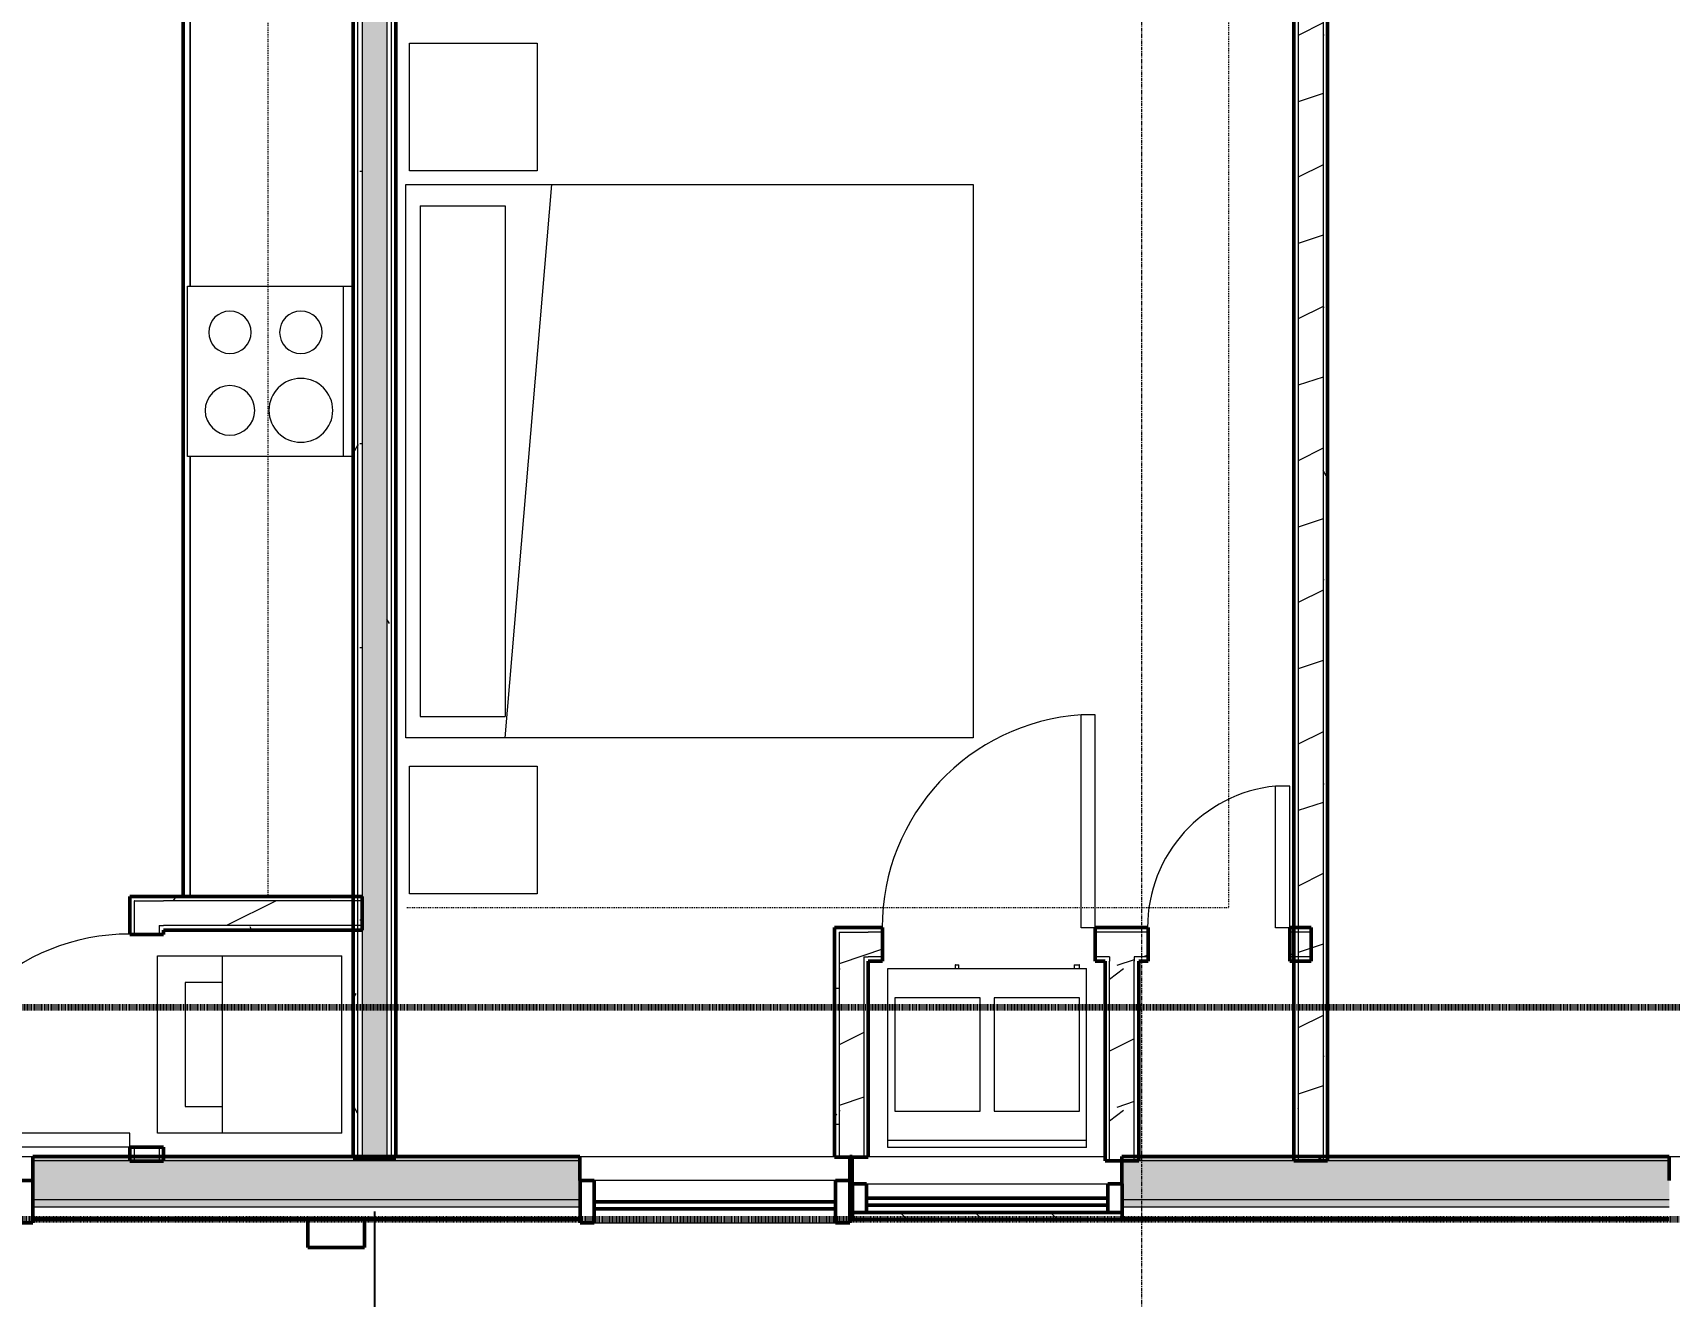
# Model space of a CAD drawing. Extents: x -4294 to -464, y 9706 to 12475.
# Drawn here: x -2983.7 to -2752.9, y 9969.4 to 10147.5 of the extents above; entities that cross this region are included whole.
import ezdxf

# ---------------------------------------------------------------- set-up
doc = ezdxf.new("R2010")
doc.units = 0
for name, pattern in [('Dash', [0.25, 0.125, -0.125]), ('Dash 1_16_', [0.125, 0.0625, -0.0625]), ('Grid Line 1_2_', [0.875, 0.5, -0.125, 0.125, -0.125])]:
    doc.linetypes.add(name, pattern=pattern)
for name, color, linetype, lineweight in [('0-1', 7, 'Continuous', 5), ('0-2', 50, 'Continuous', 13), ('A-ANNO-DIMS', 211, 'Continuous', 9), ('A-DOOR-1', 7, 'Continuous', 9), ('A-DOOR-2', 90, 'Continuous', 20), ('A-GENM-1', 250, 'Continuous', 50), ('A-GLAZ-1', 50, 'Continuous', 13), ('A-GLAZ-2', 250, 'Continuous', 50), ('A-GLAZ-3', 151, 'Continuous', 9), ('A-WALL', 113, 'Continuous', 13), ('A-WALL-2', 250, 'Continuous', 50), ('A-WALL-3', 50, 'Continuous', 13), ('A-WALL-PATT-1', 7, 'Continuous', 9), ('A-WALL-PATT-2', 8, 'Continuous', 9), ('A-WALL-PATT-3', 43, 'Continuous', 9), ('A-WALL-PATT-5', 111, 'Continuous', 9), ('C-PROP-LINE-2', 91, 'Dash 1_16_', 140), ('I-FURN-1', 7, 'Continuous', 9), ('I-FURN-HDLN-1', 7, 'Dash', 9), ('I-WALL-1', 2, 'Continuous', 50), ('M-EQPM-1', 7, 'Continuous', 9), ('P-SANR-FIXT-1', 7, 'Continuous', 9), ('Q-CASE-1', 250, 'Continuous', 50), ('Q-CASE-2', 7, 'Continuous', 9), ('Q-CASE-HDLN-1', 7, 'Dash', 9), ('Q-SPCQ-1', 7, 'Continuous', 9), ('S-GRID-1', 1, 'Grid Line 1_2_', 9)]:
    doc.layers.add(name, color=color, linetype=linetype, lineweight=lineweight)
doc.styles.add('Century Gothic_B', font='Gothicb.ttf', dxfattribs={"height": 11.25})
doc.dimstyles.new('OD__1__Tol__', dxfattribs={"dimscale": 12, "dimtxt": 11.746893, "dimasz": 1.25, "dimexe": 0.9375, "dimexo": 0.625, "dimgap": 0.15625, "dimtad": 1, "dimdec": 0, "dimzin": 3, "dimdsep": 46, "dimlunit": 4, "dimtxsty": 'Century Gothic_B', "dimblk1": 'OBLIQUE', "dimblk2": 'OBLIQUE', "dimsah": 1, "dimcen": 0.09, "dimdle": 0.9375, "dimazin": 0, "dimtfac": 1, "dimtdec": 4, "dimtix": 1, "dimtmove": 0, "dimatfit": 3, "dimfxl": 1, "dimtvp": 1, "dimtfill": 1, "dimfrac": 2, "dimtolj": 1, "dimtzin": 0, "dimarcsym": 2})
pattern_1 = [(216.87, (7.997, 19.992), (59.9755286, 39.9843071), [9.996, -89.964]), (206.565, (19.992, 13.994), (-19.991807, -19.992219), [22.352, -22.352]), (198.435, (19.992, 3.998), (-39.983821, -19.991955), [12.644, -50.576])]
pattern_2 = [(0, (0, 0), (38.4, 9.6), [1.584, -27.216, 1.584, -27.216, -153.6]), (0, (0, 0), (38.4, 9.6), [-57.6, 1.584, -56.016, 1.584, -27.216, -67.2]), (0, (0, 0), (38.4, 9.6), [-144, 1.584, -17.616, 1.584, -46.416]), (120, (14.4, 4.8), (-27.513844, 28.4553755), [1.584, -27.216, 1.584, -27.216, -153.6]), (120, (14.4, 4.8), (-27.513844, 28.4553755), [-57.6, 1.584, -56.016, 1.584, -27.216, -67.2]), (120, (14.4, 4.8), (-27.513844, 28.4553755), [-144, 1.584, -17.616, 1.584, -46.416]), (240, (19.2, 24), (-10.886156, -38.0553755), [1.584, -27.216, 1.584, -27.216, -153.6]), (240, (19.2, 24), (-10.886156, -38.0553755), [-57.6, 1.584, -56.016, 1.584, -27.216, -67.2]), (240, (19.2, 24), (-10.886156, -38.0553755), [-144, 1.584, -17.616, 1.584, -46.416])]

# ---------------------------------------------------------------- blocks, each defined once
blk = doc.blocks.new('Range - 24_ x 24_-V43-FLOOR PLAN - 2ND FLOOR')
at = {"layer": 'Q-SPCQ-1'}
for p, q in [((0, 0), (24, 0)), ((0, -23.37), (0, 0)), ((24, 0), (24, -23.37)), ((0, -22), (24, -22))]:
    blk.add_line(p, q, dxfattribs=at)
for centre, radius, start, end in [((6.5, -6), 3.5, 360, 180), ((17.5, -6), 3, 360, 180), ((6.5, -6), 3.5, 180, 0), ((17.5, -6), 3, 180, 0), ((6.5, -16), 4.5, 360, 180), ((17.5, -16), 3, 360, 180), ((6.5, -16), 4.5, 180, 0), ((17.5, -16), 3, 180, 0)]:
    blk.add_arc(centre, radius, start, end, dxfattribs=at)
blk = doc.blocks.new('OD_CW_Base Cabinet - OD_CW_Base Cabinet-1965008-FLOOR PLAN - 2ND FLOOR')
at = {"layer": 'Q-CASE-1'}
for p, q in [((0.74, 24), (0.74, 0)), ((0.74, 0), (133.01, 0))]:
    blk.add_line(p, q, dxfattribs=at)
at = {"layer": 'Q-CASE-2'}
for p, q in [((0.74, 1), (0.74, 24)), ((0.74, 0), (0.74, 1)), ((0.74, 1), (46.97, 1)), ((46.97, 1), (0.74, 1)), ((133.01, 0), (0.74, 0)), ((70.97, 1), (133.01, 1)), ((133.01, 1), (70.97, 1))]:
    blk.add_line(p, q, dxfattribs=at)
blk = doc.blocks.new('OD_CW_Upper Cabinet - OD_CW_Upper Cabinet-1965009-FLOOR PLAN - 2ND FLOOR')
at = {"layer": 'Q-CASE-HDLN-1'}
for p, q in [((0.74, -24), (0.74, -12)), ((0.74, -12), (157.01, -12)), ((157.01, -12), (157.01, -24)), ((157.01, -24), (0.74, -24))]:
    blk.add_line(p, q, dxfattribs=at)
blk = doc.blocks.new('Single-Flush - 30_ x 80_-1421383-FLOOR PLAN - 2ND FLOOR')
at = {"layer": 'A-DOOR-1'}
blk.add_arc((15, -2.375), 30.067, 180, 266.18593, dxfattribs=at)
at = {"layer": 'A-DOOR-2'}
for p, q in [((13, -2.375), (13, -32.375)), ((15, -2.375), (13, -2.375)), ((15, -2.375), (15, -32.375)), ((15, -32.375), (13, -32.375))]:
    blk.add_line(p, q, dxfattribs=at)
blk = doc.blocks.new('Stacked Washer and Dryer - 26_x25_ - Private-1372850-FLOOR PLAN - 2ND FLOOR')
at = {"layer": 'P-SANR-FIXT-1'}
for p, q in [((0, 12.5), (26, 12.5)), ((0, 12.5), (0, -12.5)), ((16.90625, -12.5), (16.90625, 12.5)), ((26, 12.5), (26, -12.5)), ((22.09375, 8.75), (16.90625, 8.75)), ((22.09375, -8.75), (22.09375, 8.75)), ((16.90625, -8.75), (22.09375, -8.75)), ((26, -12.5), (0, -12.5))]:
    blk.add_line(p, q, dxfattribs=at)
blk = doc.blocks.new('Bed-Standard - King 78_ x 80_-1379907-FLOOR PLAN - 2ND FLOOR')
at = {"layer": 'I-FURN-1'}
for p, q in [((-28.31, 41.8), (49.69, 41.8)), ((-28.31, -38.2), (-28.31, 41.8)), ((49.69, 41.8), (49.69, -38.2)), ((49.69, -24.2), (-28.31, -17.63)), ((-25.31, -24.2), (46.69, -24.2)), ((-25.31, -36.2), (-25.31, -24.2)), ((46.69, -36.2), (46.69, -24.2)), ((-25.31, -36.2), (46.69, -36.2)), ((49.69, -38.2), (-28.31, -38.2))]:
    blk.add_line(p, q, dxfattribs=at)
at = {"layer": 'I-FURN-HDLN-1'}
for p, q in [((-64.31, 77.8), (73.69, 77.8)), ((-64.31, -38.2), (-64.31, 77.8)), ((73.69, 77.8), (73.69, -38.2))]:
    blk.add_line(p, q, dxfattribs=at)
blk = doc.blocks.new('Table-Night Stand - 18_ x 18_ x 24_-1372838-FLOOR PLAN - 2ND FLOOR')
at = {"layer": 'I-FURN-1'}
for p, q in [((0.15, 0), (18.15, 0)), ((0.15, -18), (0.15, 0)), ((18.15, 0), (18.15, -18)), ((18.15, -18), (0.15, -18))]:
    blk.add_line(p, q, dxfattribs=at)
blk = doc.blocks.new('HVAC_SPVU_AlliedAir_MGE4 - HVAC_SPVU_AlliedAir_MGE4-1352620-FLOOR PLAN - 2ND FLOOR')
at = {"layer": 'M-EQPM-1'}
for p, q in [((-14, 13.12), (14, 13.12)), ((-14, 13.12), (-14, 12.12)), ((-14, 12.12), (14, 12.12)), ((-14, 12.12), (-14, -12.13)), ((14, 13.12), (14, 12.12)), ((14, 12.12), (14, -12.13)), ((-1, 8), (-13, 8)), ((-13, 8), (-13, -8)), ((-1, -8), (-1, 8)), ((13, 8), (1, 8)), ((1, 8), (1, -8)), ((13, -8), (13, 8)), ((-13, -8), (-1, -8)), ((1, -8), (13, -8)), ((14, -12.13), (-14, -12.13)), ((-13, -12.13), (-13, -12.63)), ((-12.25, -12.63), (-13, -12.63)), ((-13, -12.63), (-12.99, -12.63)), ((-12.26, -12.63), (-12.25, -12.63)), ((-12.25, -12.63), (-12.25, -12.13)), ((4, -12.13), (4, -12.63)), ((4.5, -12.63), (4, -12.63)), ((4, -12.63), (4.01, -12.63)), ((4.49, -12.63), (4.5, -12.63)), ((4.5, -12.63), (4.5, -12.13))]:
    blk.add_line(p, q, dxfattribs=at)
blk = doc.blocks.new('Single-Flush - 30_ x 80_-1420870-FLOOR PLAN - 2ND FLOOR')
at = {"layer": 'A-DOOR-1'}
blk.add_arc((15, 2.375), 30.067, 93.81407, 180, dxfattribs=at)
at = {"layer": 'A-DOOR-2'}
for p, q in [((13, 2.375), (13, 32.375)), ((15, 32.375), (13, 32.375)), ((15, 2.375), (15, 32.375)), ((15, 2.375), (13, 2.375))]:
    blk.add_line(p, q, dxfattribs=at)
blk = doc.blocks.new('Single-Flush - CLOSET-1720159-FLOOR PLAN - 2ND FLOOR')
at = {"layer": 'A-DOOR-1'}
blk.add_arc((10, 2.37), 20.07, 95.7201, 180, dxfattribs=at)
at = {"layer": 'A-DOOR-2'}
for p, q in [((8, 2.37), (8, 22.34)), ((10, 22.34), (8, 22.34)), ((10, 2.37), (10, 22.34)), ((10, 2.37), (8, 2.37))]:
    blk.add_line(p, q, dxfattribs=at)
blk = doc.blocks.new('CTR - 1st Phase - Unit Layouts_rvt-1-FLOOR PLAN - 2ND FLOOR')
at = {"layer": 'A-WALL-PATT-1'}
h = blk.add_hatch(dxfattribs=at)
h.set_pattern_fill('FP_1', color=256, style=0, pattern_type=2)
h.set_pattern_definition(pattern_2)
h.paths.add_polyline_path([(-2801.12, 9988.44), (-2801.12, 10189.11), (-2801.75, 10189.11), (-2801.75, 9988.44)], flags=0)
h.paths.add_polyline_path([(-2801.75, 10225.11), (-2801.12, 10225.11), (-2801.12, 10289.74), (-2801.75, 10289.74), (-2801.75, 10231.73)], flags=0)
h = blk.add_hatch(dxfattribs=at)
h.set_pattern_fill('FP_1', color=256, style=0, pattern_type=2)
h.set_pattern_definition(pattern_2)
h.paths.add_polyline_path([(-2805.25, 9988.44), (-2805.25, 10189.11), (-2805.87, 10189.11), (-2805.87, 9988.44)], flags=0)
h.paths.add_polyline_path([(-2805.87, 10225.11), (-2805.25, 10225.11), (-2805.25, 10228.74), (-2805.87, 10228.74), (-2805.87, 10228.11)], flags=0)
h.paths.add_polyline_path([(-2805.25, 10232.24), (-2805.25, 10257.49), (-2805.87, 10257.49), (-2805.87, 10232.24)], flags=0)
h.paths.add_polyline_path([(-2805.87, 10260.99), (-2805.25, 10260.99), (-2805.25, 10285.61), (-2805.87, 10285.61), (-2805.87, 10261.61)], flags=0)
h = blk.add_hatch(dxfattribs=at)
h.set_pattern_fill('FP_1', color=256, style=0, pattern_type=2)
h.set_pattern_definition(pattern_2)
h.paths.add_polyline_path([(-2966.11, 10025.12), (-2938.52, 10025.15), (-2938.52, 10025.75), (-2969.4, 10025.75), (-2969.4, 10025.12)], flags=0)
h = blk.add_hatch(dxfattribs=at)
h.set_pattern_fill('FP_1', color=256, style=0, pattern_type=2)
h.set_pattern_definition(pattern_2)
h.paths.add_polyline_path([(-2953.61, 10021), (-2938.52, 10021), (-2938.52, 10021.62), (-2965.28, 10021.62), (-2965.28, 10021), (-2961.52, 10021)], flags=0)
h = blk.add_hatch(dxfattribs=at)
h.set_pattern_fill('FP_1', color=256, style=0, pattern_type=2)
h.set_pattern_definition(pattern_2)
h.paths.add_polyline_path([(-2870.01, 9988.96), (-2870.01, 10021.34), (-2870.64, 10021.34), (-2870.64, 9988.96), (-2870.51, 9988.96)], flags=0)
h = blk.add_hatch(dxfattribs=at)
h.set_pattern_fill('FP_1', color=256, style=0, pattern_type=2)
h.set_pattern_definition(pattern_2)
h.paths.add_polyline_path([(-2866.14, 9988.96), (-2865.89, 9988.96), (-2865.89, 10017.21), (-2866.51, 10017.21), (-2866.51, 9988.96)], flags=0)
h = blk.add_hatch(dxfattribs=at)
h.set_pattern_fill('FP_1', color=256, style=0, pattern_type=2)
h.set_pattern_definition(pattern_2)
h.paths.add_polyline_path([(-2805.87, 10016.59), (-2805.87, 10017.21), (-2806.44, 10017.21), (-2806.44, 10016.59)], flags=0)
h.paths.add_polyline_path([(-2826.44, 10016.59), (-2826.44, 10017.21), (-2828.37, 10017.21), (-2828.37, 10016.59), (-2827.74, 10016.59)], flags=0)
h.paths.add_polyline_path([(-2832.49, 10016.59), (-2831.87, 10016.59), (-2831.87, 10017.21), (-2833.87, 10017.21), (-2833.87, 10016.59), (-2832.83, 10016.59)], flags=0)
h.paths.add_polyline_path([(-2865.77, 10016.59), (-2863.87, 10016.59), (-2863.87, 10017.21), (-2865.89, 10017.21), (-2865.89, 10016.59)], flags=0)
h = blk.add_hatch(dxfattribs=at)
h.set_pattern_fill('FP_1', color=256, style=0, pattern_type=2)
h.set_pattern_definition(pattern_2)
h.paths.add_polyline_path([(-2832.49, 9988.44), (-2831.87, 9988.44), (-2831.87, 10016.59), (-2832.49, 10016.59), (-2832.49, 9989.06)], flags=0)
at = {"layer": 'A-WALL-PATT-2'}
h = blk.add_hatch(dxfattribs=at)
h.set_pattern_fill('FP_2', color=256, style=0, pattern_type=2)
h.set_pattern_definition(pattern_1)
h.paths.add_polyline_path([(-2805.25, 9988.44), (-2801.75, 9988.44), (-2801.75, 10189.11), (-2805.25, 10189.11), (-2805.25, 9996.78)], flags=0)
h.paths.add_polyline_path([(-2805.25, 10225.11), (-2801.75, 10225.11), (-2801.75, 10286.24), (-2805.25, 10286.24), (-2805.25, 10228.74)], flags=0)
h = blk.add_hatch(dxfattribs=at)
h.set_pattern_fill('FP_2', color=256, style=0, pattern_type=2)
h.set_pattern_definition(pattern_1)
h.paths.add_polyline_path([(-2969.4, 9989.06), (-2965.9, 9989.06), (-2965.9, 9990.37), (-2969.4, 9990.37)], flags=0)
h.paths.add_polyline_path([(-2969.4, 10020.37), (-2965.9, 10020.37), (-2965.9, 10025.12), (-2969.4, 10025.12)], flags=0)
h = blk.add_hatch(dxfattribs=at)
h.set_pattern_fill('FP_2', color=256, style=0, pattern_type=2)
h.set_pattern_definition(pattern_1)
h.paths.add_polyline_path([(-2965.9, 10021.62), (-2938.52, 10021.62), (-2938.52, 10025.12), (-2965.9, 10025.12)], flags=0)
h = blk.add_hatch(dxfattribs=at)
h.set_pattern_fill('FP_2', color=256, style=0, pattern_type=2)
h.set_pattern_definition(pattern_1)
h.paths.add_polyline_path([(-2866.51, 9988.96), (-2866.51, 10020.71), (-2870.01, 10020.71), (-2870.01, 9988.96), (-2868.14, 9988.96)], flags=0)
h = blk.add_hatch(dxfattribs=at)
h.set_pattern_fill('FP_2', color=256, style=0, pattern_type=2)
h.set_pattern_definition(pattern_1)
h.paths.add_polyline_path([(-2806.44, 10017.21), (-2805.87, 10017.21), (-2805.87, 10020.71), (-2806.44, 10020.71)], flags=0)
h.paths.add_polyline_path([(-2831.87, 10017.21), (-2826.44, 10017.21), (-2826.44, 10020.71), (-2833.87, 10020.71), (-2833.87, 10017.21)], flags=0)
h.paths.add_polyline_path([(-2863.87, 10017.21), (-2863.87, 10020.71), (-2866.51, 10020.71), (-2866.51, 10017.21), (-2865.89, 10017.21)], flags=0)
h = blk.add_hatch(dxfattribs=at)
h.set_pattern_fill('FP_2', color=256, style=0, pattern_type=2)
h.set_pattern_definition(pattern_1)
h.paths.add_polyline_path([(-2831.87, 9988.44), (-2828.37, 9988.44), (-2828.37, 10017.21), (-2831.87, 10017.21), (-2831.87, 9989.06)], flags=0)
at = {"layer": 'A-WALL-2'}
for p, q in [((-2805.87, 10189.11), (-2805.87, 9988.44)), ((-2801.12, 9988.44), (-2801.12, 10189.11)), ((-2969.4, 10025.75), (-2970.03, 10025.75)), ((-2970.03, 10025.75), (-2970.03, 10020.37)), ((-2965.28, 10025.75), (-2969.4, 10025.75)), ((-2937.27, 10025.75), (-2965.28, 10025.75)), ((-2937.27, 10021), (-2937.27, 10025.75)), ((-2970.03, 10020.37), (-2965.28, 10020.37)), ((-2965.28, 10020.37), (-2965.28, 10021)), ((-2965.28, 10021), (-2937.27, 10021)), ((-2870.01, 10021.34), (-2870.64, 10021.34)), ((-2870.64, 10021.34), (-2870.64, 9988.96)), ((-2865.89, 10021.34), (-2870.01, 10021.34)), ((-2863.87, 10021.34), (-2865.89, 10021.34)), ((-2863.87, 10016.59), (-2863.87, 10021.34)), ((-2826.44, 10021.34), (-2833.87, 10021.34)), ((-2833.87, 10021.34), (-2833.87, 10016.59)), ((-2826.44, 10016.59), (-2826.44, 10021.34)), ((-2803.44, 10021.34), (-2806.44, 10021.34)), ((-2806.44, 10021.34), (-2806.44, 10016.59)), ((-2803.44, 10016.59), (-2803.44, 10021.34)), ((-2865.89, 9988.96), (-2865.89, 10016.59)), ((-2865.89, 10016.59), (-2863.87, 10016.59)), ((-2833.87, 10016.59), (-2832.49, 10016.59)), ((-2832.49, 10016.59), (-2832.49, 9988.44)), ((-2827.74, 10016.59), (-2826.44, 10016.59)), ((-2827.74, 9988.44), (-2827.74, 10016.59)), ((-2806.44, 10016.59), (-2803.44, 10016.59)), ((-2965.28, 9990.37), (-2970.03, 9990.37)), ((-2970.03, 9990.37), (-2970.03, 9988.43)), ((-2965.28, 9988.43), (-2965.28, 9990.37)), ((-2970.03, 9988.43), (-2965.28, 9988.43)), ((-2870.64, 9988.96), (-2865.89, 9988.96)), ((-2832.49, 9988.44), (-2827.74, 9988.44)), ((-2805.87, 9988.44), (-2801.12, 9988.44))]:
    blk.add_line(p, q, dxfattribs=at)
at = {"layer": 'A-WALL-3'}
for p, q in [((-2805.25, 10189.11), (-2805.25, 9988.44)), ((-2801.75, 10189.11), (-2801.75, 9988.44)), ((-2969.4, 10025.12), (-2969.4, 10020.37)), ((-2969.4, 10025.12), (-2965.9, 10025.12)), ((-2965.9, 10025.12), (-2965.28, 10025.12)), ((-2937.27, 10025.12), (-2965.28, 10025.12)), ((-2965.9, 10021.62), (-2965.9, 10020.37)), ((-2965.9, 10021.62), (-2965.28, 10021.62)), ((-2937.27, 10021.62), (-2965.28, 10021.62)), ((-2870.01, 10020.71), (-2870.01, 9988.96)), ((-2870.01, 10020.71), (-2866.51, 10020.71)), ((-2866.51, 10020.71), (-2865.89, 10020.71)), ((-2863.87, 10020.71), (-2865.89, 10020.71)), ((-2826.44, 10020.71), (-2833.87, 10020.71)), ((-2803.44, 10020.71), (-2806.44, 10020.71)), ((-2866.51, 10017.21), (-2866.51, 9988.96)), ((-2866.51, 10017.21), (-2865.89, 10017.21)), ((-2863.87, 10017.21), (-2865.89, 10017.21)), ((-2831.87, 10017.21), (-2833.87, 10017.21)), ((-2831.87, 10017.21), (-2831.87, 10016.59)), ((-2831.87, 9988.44), (-2831.87, 10016.59)), ((-2826.44, 10017.21), (-2828.37, 10017.21)), ((-2828.37, 10017.21), (-2828.37, 10016.59)), ((-2828.37, 9988.44), (-2828.37, 10016.59)), ((-2803.44, 10017.21), (-2806.44, 10017.21)), ((-2969.4, 9990.37), (-2969.4, 9988.43)), ((-2965.9, 9990.37), (-2965.9, 9988.43))]:
    blk.add_line(p, q, dxfattribs=at)
at = {"layer": '0-2'}
for name, p, rotation in [('OD_CW_Upper Cabinet - OD_CW_Upper Cabinet-1965009-FLOOR PLAN - 2ND FLOOR', (-2962.52, 10025.01), 89.99999999998494), ('Bed-Standard - King 78_ x 80_-1379907-FLOOR PLAN - 2ND FLOOR', (-2892.88, 10097.8), 270.0000000000786), ('OD_CW_Base Cabinet - OD_CW_Base Cabinet-1965008-FLOOR PLAN - 2ND FLOOR', (-2962.52, 10158.76), 269.99999999998), ('Table-Night Stand - 18_ x 18_ x 24_-1372838-FLOOR PLAN - 2ND FLOOR', (-2912.59, 10146.19), 270.0000000000786), ('Range - 24_ x 24_-V43-FLOOR PLAN - 2ND FLOOR', (-2961.9, 10087.78), 89.99999999996501), ('Table-Night Stand - 18_ x 18_ x 24_-1372838-FLOOR PLAN - 2ND FLOOR', (-2912.59, 10044.26), 270.0000000000786), ('Single-Flush - 30_ x 80_-1421383-FLOOR PLAN - 2ND FLOOR', (-2967.65, 10005.37), 269.9999999999787), ('Stacked Washer and Dryer - 26_x25_ - Private-1372850-FLOOR PLAN - 2ND FLOOR', (-2940.11, 10004.87), 180), ('HVAC_SPVU_AlliedAir_MGE4 - HVAC_SPVU_AlliedAir_MGE4-1352620-FLOOR PLAN - 2ND FLOOR', (-2849.12, 10003.46), 180)]:
    blk.add_blockref(name, p, dxfattribs=dict(at, rotation=rotation))
for name, p in [('Single-Flush - 30_ x 80_-1420870-FLOOR PLAN - 2ND FLOOR', (-2848.87, 10018.96)), ('Single-Flush - CLOSET-1720159-FLOOR PLAN - 2ND FLOOR', (-2816.44, 10018.96))]:
    blk.add_blockref(name, p, dxfattribs=at)
blk = doc.blocks.new('_THE_ WINDOW _ DOOR - hvac panel - 2nd floor-2113877-FLOOR PLAN - 2ND FLOOR')
at = {"layer": 'A-GLAZ-3'}
h = blk.add_hatch(dxfattribs=at)
h.set_pattern_fill('FP_25', color=256, style=0, pattern_type=2)
h.set_pattern_definition([(315, (-2849.124, 9984.627), (5.303301, 5.303301), [])])
h.paths.add_polyline_path([(-17.0125, 4.4375), (-19.0125, 4.4375), (-19.0125, 3.4375), (19.0125, 3.4375), (19.0125, 4.4375), (-5.777, 4.4375)], flags=0)
at = {"layer": 'A-GLAZ-1'}
blk.add_line((17.0125, -0.5625), (-17.0125, -0.5625), dxfattribs=at)
at = {"layer": 'A-GLAZ-2'}
for p, q in [((19.0125, 4.4375), (-19.0125, 4.4375)), ((-19.0125, 4.4375), (-19.0125, 3.4375)), ((-19.0125, 3.4375), (19.0125, 3.4375)), ((-17.0125, 3.4375), (-19.0125, 3.4375)), ((-19.0125, 3.4375), (-19.0125, -0.5625)), ((-17.0125, -0.5625), (-17.0125, 3.4375)), ((17.0125, 2.4375), (-17.0125, 2.4375)), ((-17.0125, 2.4375), (-17.0125, 1.4375)), ((19.0125, 3.4375), (17.0125, 3.4375)), ((17.0125, 3.4375), (17.0125, -0.5625)), ((17.0125, 1.4375), (17.0125, 2.4375)), ((19.0125, 3.4375), (19.0125, 4.4375)), ((19.0125, -0.5625), (19.0125, 3.4375)), ((-17.0125, 1.4375), (17.0125, 1.4375)), ((-19.0125, -0.5625), (-17.0125, -0.5625)), ((17.0125, -0.5625), (19.0125, -0.5625))]:
    blk.add_line(p, q, dxfattribs=at)
blk = doc.blocks.new('_THE_ WINDOW _ DOOR - Window - 2nd Floor-2113400-FLOOR PLAN - 2ND FLOOR')
at = {"layer": 'A-GLAZ-1'}
for p, q in [((17.0125, 1.0625), (-17.0125, 1.0625)), ((-17.0125, -4.9375), (17.0125, -4.9375))]:
    blk.add_line(p, q, dxfattribs=at)
at = {"layer": 'A-GLAZ-2'}
for p, q in [((-19.0125, -4.9375), (-19.0125, 1.0625)), ((-19.0125, 1.0625), (-17.0125, 1.0625)), ((-17.0125, 1.0625), (-17.0125, -4.9375)), ((17.0125, -4.9375), (17.0125, 1.0625)), ((17.0125, 1.0625), (19.0125, 1.0625)), ((19.0125, 1.0625), (19.0125, -4.9375)), ((-17.0125, -1.9375), (17.0125, -1.9375)), ((-17.0125, -2.9375), (-17.0125, -1.9375)), ((17.0125, -1.9375), (17.0125, -2.9375)), ((17.0125, -2.9375), (-17.0125, -2.9375)), ((-17.0125, -4.9375), (-19.0125, -4.9375)), ((19.0125, -4.9375), (17.0125, -4.9375))]:
    blk.add_line(p, q, dxfattribs=at)
blk = doc.blocks.new('077123 - Manufactured Gutters and Downspouts - 077123 - Manufactured Gutters and Downspouts-2024313-FLOOR PLAN - 2ND FLOOR')
at = {"layer": 'A-GENM-1'}
for p, q in [((-4.27, 4.22), (-4.27, 0.22)), ((3.73, 4.22), (-4.27, 4.22)), ((3.73, 0.22), (3.73, 4.22)), ((-4.27, 0.22), (3.73, 0.22))]:
    blk.add_line(p, q, dxfattribs=at)
blk = doc.blocks.new('CTR - 1st Phase - Shell_rvt-1-FLOOR PLAN - 2ND FLOOR')
at = {"layer": 'A-WALL-PATT-2'}
h = blk.add_hatch(dxfattribs=at)
h.set_pattern_fill('FP_1', color=256, style=0, pattern_type=2)
h.set_pattern_definition(pattern_2)
h.paths.add_polyline_path([(-3727.01, 9988.44), (-3674.54, 9988.44), (-3674.54, 9989.06), (-3790.11, 9989.06), (-3790.11, 9988.44), (-3728.01, 9988.44)], flags=0)
h.paths.add_polyline_path([(-3851.85, 9988.44), (-3828.14, 9988.44), (-3828.14, 9989.06), (-3851.85, 9989.06)], flags=0)
h.paths.add_polyline_path([(-3597.74, 9988.44), (-3597.74, 9989.06), (-3636.51, 9989.06), (-3636.51, 9988.44), (-3627.13, 9988.44)], flags=0)
h.paths.add_polyline_path([(-3547.5, 9988.44), (-3523.5, 9988.44), (-3523.5, 9989.06), (-3559.71, 9989.06), (-3559.71, 9988.44)], flags=0)
h.paths.add_polyline_path([(-3477.33, 9988.44), (-3405.74, 9988.44), (-3405.74, 9989.06), (-3481.16, 9989.05), (-3481.16, 9988.44)], flags=0)
h.paths.add_polyline_path([(-3336.35, 9988.44), (-3290.54, 9988.44), (-3290.54, 9989.06), (-3335.72, 9989.06), (-3335.72, 9988.81), (-3341.72, 9988.85), (-3341.72, 9989.06), (-3367.71, 9989.06), (-3367.71, 9988.44), (-3336.97, 9988.44)], flags=0)
h.paths.add_polyline_path([(-3252.14, 9988.44), (-3252.14, 9989.06), (-3252.51, 9989.06), (-3252.51, 9988.44)], flags=0)
h.paths.add_polyline_path([(-3214.11, 9988.44), (-3175.34, 9988.44), (-3175.34, 9989.03), (-3214.11, 9989.03)], flags=0)
h.paths.add_polyline_path([(-3136.94, 9988.44), (-3136.94, 9988.81), (-3137.31, 9988.81), (-3137.31, 9988.44)], flags=0)
h.paths.add_polyline_path([(-3063.86, 9988.44), (-3060.14, 9988.44), (-3060.14, 9989.06), (-3098.91, 9989.03), (-3098.91, 9988.44), (-3097.75, 9988.44)], flags=0)
h.paths.add_polyline_path([(-2937.27, 9988.44), (-2906.54, 9988.44), (-2906.54, 9989.06), (-2932.52, 9989.06), (-2932.52, 9988.81), (-2938.52, 9988.81), (-2938.52, 9989.06), (-2983.71, 9989.06), (-2983.71, 9988.44), (-2937.9, 9988.44)], flags=0)
h.paths.add_polyline_path([(-3021.74, 9988.44), (-3021.74, 9989.06), (-3022.11, 9989.06), (-3022.11, 9988.44)], flags=0)
h.paths.add_polyline_path([(-2868.14, 9988.44), (-2868.14, 9988.96), (-2868.51, 9988.96), (-2868.51, 9988.44)], flags=0)
h.paths.add_polyline_path([(-2714.91, 9988.44), (-2714.54, 9988.44), (-2714.54, 9989.06), (-2714.91, 9989.06)], flags=0)
h.paths.add_polyline_path([(-2801.12, 9988.44), (-2752.94, 9988.44), (-2752.94, 9989.06), (-2801.12, 9989.06), (-2801.12, 9988.83)], flags=0)
h.paths.add_polyline_path([(-2828.37, 9988.44), (-2805.87, 9988.44), (-2805.87, 9989.06), (-2828.37, 9989.05)], flags=0)
h.paths.add_polyline_path([(-2676.51, 9988.44), (-2645.92, 9988.44), (-2645.92, 9989.06), (-2676.51, 9989.06)], flags=0)
h.paths.add_polyline_path([(-2446.11, 9988.44), (-2445.36, 9988.44), (-2445.36, 9989.06), (-2446.11, 9989.06)], flags=0)
h.paths.add_polyline_path([(-2407.34, 9988.44), (-2403.95, 9988.44), (-2403.95, 9989.06), (-2407.34, 9989.06)], flags=0)
h.paths.add_polyline_path([(-2484.14, 9988.44), (-2484.14, 9989.06), (-2514.72, 9989.06), (-2514.72, 9988.44), (-2512.57, 9988.44)], flags=0)
h.paths.add_polyline_path([(-2177.87, 9988.44), (-2176.94, 9988.44), (-2176.94, 9989.06), (-2215.71, 9989.06), (-2215.71, 9988.44), (-2181.79, 9988.44)], flags=0)
h.paths.add_polyline_path([(-2254.11, 9988.44), (-2253.74, 9988.44), (-2253.74, 9989.06), (-2254.11, 9989.06)], flags=0)
h.paths.add_polyline_path([(-2138.91, 9988.44), (-2138.54, 9988.44), (-2138.54, 9989.06), (-2138.91, 9989.06)], flags=0)
h.paths.add_polyline_path([(-2100.51, 9988.44), (-2076.17, 9988.44), (-2076.17, 9989.06), (-2100.51, 9989.06)], flags=0)
h.paths.add_polyline_path([(-2368.56, 9988.44), (-2368.56, 9989.06), (-2399.2, 9989.06), (-2399.2, 9988.44)], flags=0)
h.paths.add_polyline_path([(-2292.14, 9988.44), (-2292.14, 9989.06), (-2292.32, 9989.06), (-2292.32, 9988.44)], flags=0)
h.paths.add_polyline_path([(-2330.54, 9988.44), (-2297.07, 9988.44), (-2297.07, 9989.06), (-2330.54, 9989.06)], flags=0)
h = blk.add_hatch(dxfattribs=at)
h.set_pattern_fill('FP_3', color=256, style=0, pattern_type=2)
h.set_pattern_definition([(0, (0, 0), (0, 5.998), []), (315, (0, 0), (5.9976797, 0), [8.482, -8.482]), (45, (0, 0), (5.9976797, 0), [8.482, -8.482])])
h.paths.add_polyline_path([(-3857.94, 9981.94), (-3828.14, 9981.94), (-3828.14, 9982.94), (-3857.97, 9982.94), (-3857.97, 9981.94)], flags=0)
h.paths.add_polyline_path([(-3629.2, 9981.94), (-3597.74, 9981.94), (-3597.74, 9982.94), (-3636.51, 9982.94), (-3636.51, 9981.94)], flags=0)
h.paths.add_polyline_path([(-3725.42, 9981.94), (-3674.54, 9981.94), (-3674.54, 9982.94), (-3790.11, 9982.94), (-3790.11, 9981.94), (-3780.55, 9981.94)], flags=0)
h.paths.add_polyline_path([(-3449.77, 9981.94), (-3405.74, 9981.94), (-3405.74, 9982.94), (-3482.91, 9982.94), (-3482.91, 9981.94), (-3477.33, 9981.94)], flags=0)
h.paths.add_polyline_path([(-3367.71, 9981.94), (-3290.54, 9981.94), (-3290.54, 9982.94), (-3367.71, 9982.94)], flags=0)
h.paths.add_polyline_path([(-3520.94, 9981.94), (-3520.94, 9982.94), (-3559.71, 9982.94), (-3559.71, 9981.94)], flags=0)
h.paths.add_polyline_path([(-3175.71, 9981.94), (-3175.34, 9981.94), (-3175.34, 9982.94), (-3214.11, 9982.94), (-3214.11, 9981.94), (-3176.46, 9981.94)], flags=0)
h.paths.add_polyline_path([(-3252.51, 9981.94), (-3252.14, 9981.94), (-3252.14, 9982.94), (-3252.51, 9982.94)], flags=0)
h.paths.add_polyline_path([(-3060.14, 9981.94), (-3060.14, 9982.94), (-3098.91, 9982.94), (-3098.91, 9981.94), (-3063.86, 9981.94)], flags=0)
h.paths.add_polyline_path([(-3022.11, 9981.94), (-3021.74, 9981.94), (-3021.74, 9982.94), (-3022.11, 9982.94)], flags=0)
h.paths.add_polyline_path([(-3137.31, 9981.94), (-3136.94, 9981.94), (-3136.94, 9982.94), (-3137.31, 9982.94)], flags=0)
h.paths.add_polyline_path([(-2906.54, 9981.94), (-2906.54, 9982.94), (-2983.71, 9982.94), (-2983.71, 9981.94), (-2936.94, 9981.94)], flags=0)
h.paths.add_polyline_path([(-2868.51, 9981.94), (-2868.14, 9981.94), (-2868.14, 9982.94), (-2868.51, 9982.94)], flags=0)
h.paths.add_polyline_path([(-2714.91, 9981.94), (-2714.54, 9981.94), (-2714.54, 9982.94), (-2714.91, 9982.94)], flags=0)
h.paths.add_polyline_path([(-2676.51, 9981.94), (-2639.42, 9981.94), (-2639.42, 9982.94), (-2676.51, 9982.94)], flags=0)
h.paths.add_polyline_path([(-2830.11, 9981.94), (-2752.94, 9981.94), (-2752.94, 9982.94), (-2830.11, 9982.94)], flags=0)
h.paths.add_polyline_path([(-2514.54, 9981.94), (-2484.14, 9981.94), (-2484.14, 9982.94), (-2521.22, 9982.94), (-2521.22, 9981.94), (-2514.72, 9981.94)], flags=0)
h.paths.add_polyline_path([(-2445.36, 9981.94), (-2445.36, 9982.94), (-2446.11, 9982.94), (-2446.11, 9981.94)], flags=0)
h.paths.add_polyline_path([(-2407.34, 9981.94), (-2368.56, 9981.94), (-2368.56, 9982.94), (-2407.34, 9982.94)], flags=0)
h.paths.add_polyline_path([(-2176.94, 9981.94), (-2176.94, 9982.94), (-2215.71, 9982.94), (-2215.7, 9981.94), (-2181.79, 9981.94)], flags=0)
h.paths.add_polyline_path([(-2254.11, 9981.94), (-2253.74, 9981.94), (-2253.74, 9982.94), (-2254.11, 9982.94)], flags=0)
h.paths.add_polyline_path([(-2330.54, 9981.94), (-2292.14, 9981.94), (-2292.14, 9982.94), (-2330.54, 9982.94)], flags=0)
h.paths.add_polyline_path([(-2138.91, 9981.94), (-2138.54, 9981.94), (-2138.54, 9982.94), (-2138.91, 9982.94)], flags=0)
h.paths.add_polyline_path([(-2100.51, 9981.94), (-2069.67, 9981.94), (-2069.67, 9982.94), (-2100.51, 9982.94)], flags=0)
at = {"layer": 'A-WALL-PATT-3'}
h = blk.add_hatch(dxfattribs=at)
h.set_pattern_fill('FP_2', color=256, style=0, pattern_type=2)
h.set_pattern_definition(pattern_1)
h.paths.add_polyline_path([(-3449.77, 9982.94), (-3405.74, 9982.94), (-3405.74, 9988.44), (-3482.91, 9988.44), (-3482.91, 9982.94), (-3477.33, 9982.94)], flags=0)
h.paths.add_polyline_path([(-3063.86, 9982.94), (-3060.14, 9982.94), (-3060.14, 9988.44), (-3098.91, 9988.44), (-3098.91, 9982.94)], flags=0)
h.paths.add_polyline_path([(-3852.47, 9982.94), (-3828.14, 9982.94), (-3828.14, 9988.44), (-3852.47, 9988.44), (-3852.47, 9982.97)], flags=0)
h.paths.add_polyline_path([(-3136.94, 9982.94), (-3136.94, 9988.44), (-3137.31, 9988.44), (-3137.31, 9982.94)], flags=0)
h.paths.add_polyline_path([(-3022.11, 9982.94), (-3021.74, 9982.94), (-3021.74, 9988.44), (-3022.11, 9988.44), (-3022.11, 9985.69)], flags=0)
h.paths.add_polyline_path([(-2983.71, 9982.94), (-2906.54, 9982.94), (-2906.54, 9988.44), (-2983.71, 9988.44), (-2983.71, 9985.69)], flags=0)
h.paths.add_polyline_path([(-3790.11, 9982.94), (-3674.54, 9982.94), (-3674.54, 9988.44), (-3790.11, 9988.44), (-3790.11, 9984.45)], flags=0)
h.paths.add_polyline_path([(-3175.34, 9982.94), (-3175.34, 9988.44), (-3214.11, 9988.44), (-3214.11, 9982.94)], flags=0)
h.paths.add_polyline_path([(-2868.51, 9982.94), (-2868.14, 9982.94), (-2868.14, 9988.44), (-2868.51, 9988.44), (-2868.51, 9985.19)], flags=0)
h.paths.add_polyline_path([(-2830.11, 9982.94), (-2752.94, 9982.94), (-2752.94, 9988.44), (-2830.11, 9988.44), (-2830.11, 9985.19)], flags=0)
h.paths.add_polyline_path([(-3252.14, 9982.94), (-3252.14, 9988.44), (-3252.51, 9988.44), (-3252.51, 9982.94)], flags=0)
h.paths.add_polyline_path([(-2714.91, 9982.94), (-2714.54, 9982.94), (-2714.54, 9988.44), (-2714.91, 9988.44), (-2714.91, 9985.69)], flags=0)
h.paths.add_polyline_path([(-3636.51, 9982.94), (-3597.74, 9982.94), (-3597.74, 9988.44), (-3636.51, 9988.44), (-3636.51, 9985.69)], flags=0)
h.paths.add_polyline_path([(-3336.97, 9982.94), (-3290.54, 9982.94), (-3290.54, 9988.44), (-3367.71, 9988.44), (-3367.71, 9982.94), (-3339.51, 9982.94)], flags=0)
h.paths.add_polyline_path([(-2676.51, 9982.94), (-2640.42, 9982.94), (-2640.42, 9988.44), (-2676.51, 9988.44), (-2676.51, 9985.69)], flags=0)
h.paths.add_polyline_path([(-3559.71, 9982.94), (-3520.94, 9982.94), (-3520.94, 9988.44), (-3559.71, 9988.44), (-3559.71, 9985.69)], flags=0)
h.paths.add_polyline_path([(-2520.22, 9982.94), (-2484.14, 9982.94), (-2484.14, 9988.44), (-2520.22, 9988.44)], flags=0)
h.paths.add_polyline_path([(-2195.58, 9982.94), (-2176.94, 9982.94), (-2176.94, 9988.44), (-2215.71, 9988.44), (-2215.71, 9982.94), (-2203.87, 9982.94)], flags=0)
h.paths.add_polyline_path([(-2330.54, 9982.94), (-2292.14, 9982.94), (-2292.14, 9988.44), (-2330.54, 9988.44), (-2330.54, 9985.69)], flags=0)
h.paths.add_polyline_path([(-2100.51, 9982.94), (-2070.67, 9982.94), (-2070.71, 9988.44), (-2100.51, 9988.44), (-2100.51, 9984.91)], flags=0)
h.paths.add_polyline_path([(-2368.56, 9982.94), (-2368.56, 9988.44), (-2407.34, 9988.44), (-2407.34, 9982.94), (-2399.82, 9982.94)], flags=0)
h.paths.add_polyline_path([(-2138.54, 9982.94), (-2138.54, 9988.44), (-2138.91, 9988.44), (-2138.91, 9982.94)], flags=0)
h.paths.add_polyline_path([(-2445.36, 9982.94), (-2445.36, 9988.44), (-2446.11, 9988.44), (-2446.11, 9982.94)], flags=0)
h.paths.add_polyline_path([(-2253.74, 9982.94), (-2253.74, 9988.44), (-2254.11, 9988.44), (-2254.11, 9982.94)], flags=0)
at = {"layer": 'A-WALL-2'}
for p, q in [((-2906.54, 9989.06), (-2983.71, 9989.06)), ((-2983.71, 9989.06), (-2983.71, 9985.69)), ((-2906.54, 9985.69), (-2906.54, 9989.06)), ((-2868.14, 9989.06), (-2868.51, 9989.06)), ((-2868.51, 9989.06), (-2868.51, 9985.69)), ((-2868.14, 9985.19), (-2868.14, 9989.06)), ((-2752.94, 9989.06), (-2830.11, 9989.06)), ((-2830.11, 9989.06), (-2830.11, 9985.19)), ((-2752.94, 9985.69), (-2752.94, 9989.06)), ((-2983.71, 9980.19), (-2906.54, 9980.19)), ((-2868.51, 9980.19), (-2868.14, 9980.19)), ((-2830.11, 9980.19), (-2752.94, 9980.19))]:
    blk.add_line(p, q, dxfattribs=at)
at = {"layer": 'A-WALL-3'}
for p, q in [((-3021.74, 9989.06), (-2983.71, 9989.06)), ((-2906.54, 9988.44), (-2983.71, 9988.44)), ((-2906.54, 9989.06), (-2870.63, 9989.06)), ((-2868.14, 9988.44), (-2868.51, 9988.44)), ((-2865.89, 9989.06), (-2832.49, 9989.06)), ((-2752.94, 9988.44), (-2830.11, 9988.44)), ((-2752.94, 9989.06), (-2714.91, 9989.06)), ((-2906.54, 9982.94), (-2983.71, 9982.94)), ((-2906.54, 9981.94), (-2983.71, 9981.94)), ((-2868.14, 9982.94), (-2868.51, 9982.94)), ((-2868.14, 9981.94), (-2868.51, 9981.94)), ((-2752.94, 9982.94), (-2830.11, 9982.94)), ((-2752.94, 9981.94), (-2830.11, 9981.94)), ((-2906.54, 9980.44), (-2983.71, 9980.44)), ((-2868.14, 9980.44), (-2868.51, 9980.44)), ((-2752.94, 9980.44), (-2830.11, 9980.44))]:
    blk.add_line(p, q, dxfattribs=at)
at = {"layer": 'S-GRID-1'}
blk.add_line((-2827.32, 9836.18), (-2827.32, 12413.74), dxfattribs=at)
at = {"layer": '0-2'}
for p in [(-3002.72, 9984.63), (-2887.52, 9984.63)]:
    blk.add_blockref('_THE_ WINDOW _ DOOR - Window - 2nd Floor-2113400-FLOOR PLAN - 2ND FLOOR', p, dxfattribs=at)
at = {"layer": '0-2', "rotation": 180}
for name, p in [('_THE_ WINDOW _ DOOR - hvac panel - 2nd floor-2113877-FLOOR PLAN - 2ND FLOOR', (-2849.12, 9984.63)), ('077123 - Manufactured Gutters and Downspouts - 077123 - Manufactured Gutters and Downspouts-2024313-FLOOR PLAN - 2ND FLOOR', (-2941.2, 9980.44))]:
    blk.add_blockref(name, p, dxfattribs=at)
blk = doc.blocks.new('Family - ___-1870007-FLOOR PLAN - 2ND FLOOR')
at = {"layer": 'C-PROP-LINE-2'}
blk.add_line((-2637.92, 9980.19), (-3860.72, 9980.19), dxfattribs=at)
blk = doc.blocks.new('Family - ___-1870574-FLOOR PLAN - 2ND FLOOR')
at = {"layer": 'C-PROP-LINE-2'}
blk.add_line((-2097.82, 10010.09), (-3830.72, 10010.09), dxfattribs=at)
blk = doc.blocks.new('_Oblique')
at = {"color": 0, "linetype": 'ByBlock', "lineweight": -2}
blk.add_line((-0.5, -0.5), (0.5, 0.5), dxfattribs=at)
blk = doc.blocks.new('DIMBLOCK54-FLOOR PLAN - 2ND FLOOR')
at = {"layer": 'A-ANNO-DIMS', "color": 0, "lineweight": -2}
for p, q in [((-3338.72, 9981.31), (-3338.72, 9815.16)), ((-2935.52, 9981.31), (-2935.52, 9815.16)), ((-3349.97, 9826.41), (-2924.27, 9826.41))]:
    blk.add_line(p, q, dxfattribs=at)
at = {"layer": 'Defpoints', "color": 0}
for p in [(-3338.72, 9988.81), (-2935.52, 9988.81), (-2935.52, 9826.41)]:
    blk.add_point(p, dxfattribs=at)
at = {"layer": 'A-ANNO-DIMS', "color": 0, "lineweight": -2, "xscale": 15, "yscale": 15, "zscale": 15, "rotation": 180}
blk.add_blockref('_Oblique', (-3338.72, 9826.41), dxfattribs=at)
at = {"layer": 'A-ANNO-DIMS', "color": 0, "lineweight": -2, "xscale": 15, "yscale": 15, "zscale": 15}
blk.add_blockref('_Oblique', (-2935.52, 9826.41), dxfattribs=at)
at = {"layer": 'A-ANNO-DIMS', "color": 0, "insert": (-3137.12, 9836.85), "char_height": 11.25, "attachment_point": 5, "style": 'Century Gothic_B', "bg_fill": 3, "box_fill_scale": 1.25, "bg_fill_color": 257, "bg_fill_transparency": 0}
blk.add_mtext('\\A1;33\'-7" [10241]', dxfattribs=at)
blk = doc.blocks.new('DIMBLOCK55-FLOOR PLAN - 2ND FLOOR')
at = {"layer": 'A-ANNO-DIMS', "color": 0, "lineweight": -2}
for p, q in [((-2634.51, 10014.81), (-2634.51, 9815.16)), ((-2935.52, 9981.31), (-2935.52, 9815.16)), ((-2946.77, 9826.41), (-2623.26, 9826.41))]:
    blk.add_line(p, q, dxfattribs=at)
at = {"layer": 'Defpoints', "color": 0}
for p in [(-2634.51, 10022.31), (-2935.52, 9988.81), (-2634.51, 9826.41)]:
    blk.add_point(p, dxfattribs=at)
at = {"layer": 'A-ANNO-DIMS', "color": 0, "lineweight": -2, "xscale": 15, "yscale": 15, "zscale": 15, "rotation": 180}
blk.add_blockref('_Oblique', (-2935.52, 9826.41), dxfattribs=at)
at = {"layer": 'A-ANNO-DIMS', "color": 0, "lineweight": -2, "xscale": 15, "yscale": 15, "zscale": 15}
blk.add_blockref('_Oblique', (-2634.51, 9826.41), dxfattribs=at)
at = {"layer": 'A-ANNO-DIMS', "color": 0, "insert": (-2785.02, 9836.85), "char_height": 11.25, "attachment_point": 5, "style": 'Century Gothic_B', "bg_fill": 3, "box_fill_scale": 1.25, "bg_fill_color": 257, "bg_fill_transparency": 0}
blk.add_mtext('\\A1;25\'-1" [7646]', dxfattribs=at)

msp = doc.modelspace()

# ---------------------------------------------------------------- hatches: boundary and pattern name
at = {"layer": 'A-WALL-PATT-5'}
h = msp.add_hatch(dxfattribs=at)
h.set_pattern_fill('FP_1', color=256, style=0, pattern_type=2)
h.set_pattern_definition(pattern_2)
h.paths.add_polyline_path([(-2937.8987, 9988.8144), (-2937.8987, 10182.6425), (-2938.5237, 10182.6425), (-2938.5237, 9988.8144)], flags=0)
h.paths.add_polyline_path([(-2937.8987, 10186.1425), (-2937.8987, 10376.1394), (-2938.5237, 10376.1394), (-2938.5237, 10186.1425)], flags=0)
h = msp.add_hatch(dxfattribs=at)
h.set_pattern_fill('FP_1', color=256, style=0, pattern_type=2)
h.set_pattern_definition(pattern_2)
h.paths.add_polyline_path([(-2937.2737, 9988.8144), (-2937.2737, 10182.6425), (-2937.8987, 10182.6425), (-2937.8987, 9988.8144)], flags=0)
h.paths.add_polyline_path([(-2937.2737, 10186.1425), (-2937.2737, 10376.7644), (-2937.8987, 10376.7644), (-2937.8987, 10186.1425), (-2937.5922, 10186.1425)], flags=0)
h = msp.add_hatch(dxfattribs=at)
h.set_pattern_fill('FP_41', color=256, style=0, pattern_type=2)
h.set_pattern_definition([(161.57, (0.6, 0.6), (-4.80033747, -0.00041462), [0, -34.152, 3.792, 0]), (18.43, (-0.6, 0.6), (-4.80033747, 0.00041462), [0, -34.152, 3.792, 0]), (108.43, (0.6, 0.6), (2.39913218, -12.00105099), [11.382, -26.562]), (71.57, (-0.6, 0.6), (2.39913218, 12.00105099), [11.382, -26.562])])
h.paths.add_polyline_path([(-2933.7737, 9988.8144), (-2933.7737, 10377.3894), (-2937.2737, 10377.3894), (-2937.2737, 9988.8144)], flags=0)
h = msp.add_hatch(dxfattribs=at)
h.set_pattern_fill('FP_1', color=256, style=0, pattern_type=2)
h.set_pattern_definition(pattern_2)
h.paths.add_polyline_path([(-2933.1487, 9988.8144), (-2933.1487, 10376.7644), (-2933.7737, 10376.7614), (-2933.7737, 9988.8144)], flags=0)
h = msp.add_hatch(dxfattribs=at)
h.set_pattern_fill('FP_1', color=256, style=0, pattern_type=2)
h.set_pattern_definition(pattern_2)
h.paths.add_polyline_path([(-2932.5237, 9988.8144), (-2932.5237, 10376.1394), (-2933.1487, 10376.1394), (-2933.1487, 9988.8144)], flags=0)

# ---------------------------------------------------------------- linework, layer by layer
at = {"layer": 'A-WALL'}
for p, q in [((-2937.8987, 10376.7644), (-2937.8987, 9988.8144)), ((-2937.2737, 10377.3894), (-2937.2737, 9988.8144)), ((-2933.7737, 10377.3894), (-2933.7737, 9988.8144)), ((-2933.1487, 10376.7644), (-2933.1487, 9988.8144))]:
    msp.add_line(p, q, dxfattribs=at)
at = {"layer": 'I-WALL-1'}
for p, q in [((-2938.5237, 10376.1394), (-2938.5237, 9988.8144)), ((-2932.5237, 9988.8144), (-2932.5237, 10376.1394)), ((-2938.5237, 9988.8144), (-2932.5237, 9988.8144))]:
    msp.add_line(p, q, dxfattribs=at)

# ---------------------------------------------------------------- block references
at = {"layer": '0-1'}
for name in ['CTR - 1st Phase - Shell_rvt-1-FLOOR PLAN - 2ND FLOOR', 'CTR - 1st Phase - Unit Layouts_rvt-1-FLOOR PLAN - 2ND FLOOR']:
    msp.add_blockref(name, (0, 0), dxfattribs=at)
at = {"layer": 'C-PROP-LINE-2'}
for name in ['Family - ___-1870007-FLOOR PLAN - 2ND FLOOR', 'Family - ___-1870574-FLOOR PLAN - 2ND FLOOR']:
    msp.add_blockref(name, (0, 0), dxfattribs=at)

# ---------------------------------------------------------------- next in the draw order: dimensions: what is measured, and where the dimension line sits
at = {"layer": 'A-ANNO-DIMS'}
dim = msp.add_linear_dim(base=(-2935.5237, 9826.4063), p1=(-3338.7237, 9988.8144), p2=(-2935.5237, 9988.8144), dimstyle='OD__1__Tol__', override={"dimpost": '<>', "dimfxl": 403.2}, dxfattribs=at)
dim.commit()
dim.dimension.update_dxf_attribs({"geometry": 'DIMBLOCK54-FLOOR PLAN - 2ND FLOOR', "text_midpoint": (-3137.1237, 9836.8527)})

# ---------------------------------------------------------------- next in the draw order: dimensions: what is measured, and where the dimension line sits
dim = msp.add_linear_dim(base=(-2634.5112, 9826.4063), p1=(-2935.5237, 9988.8144), p2=(-2634.5112, 10022.3144), dimstyle='OD__1__Tol__', override={"dimpost": '<>', "dimfxl": 302.870889}, dxfattribs=at)
dim.commit()
dim.dimension.update_dxf_attribs({"geometry": 'DIMBLOCK55-FLOOR PLAN - 2ND FLOOR', "text_midpoint": (-2785.0175, 9836.8527)})

doc.saveas('drawing.dxf')
